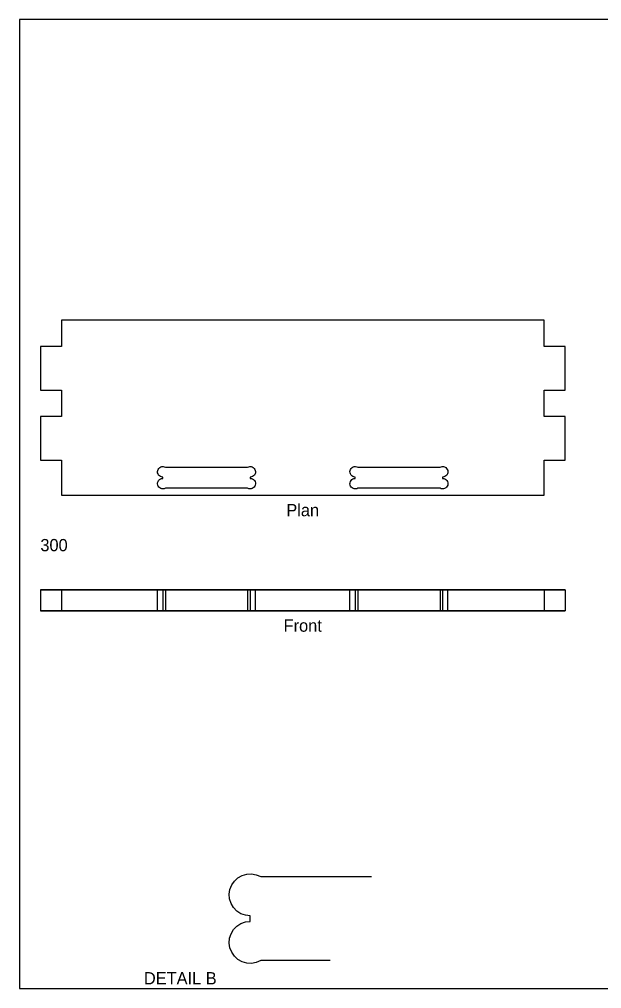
# Model space of a CAD drawing. Header units: millimetres. Extents: x 20 to 410, y 10 to 287.
# Drawn here: x 20 to 186.5, y 10 to 287 of the extents above; entities that cross this region are included whole.
import ezdxf
from ezdxf.enums import TextEntityAlignment as Align

# ---------------------------------------------------------------- set-up
doc = ezdxf.new("R2010")
doc.units = ezdxf.units.MM
for name, color, linetype in [('ANNOTATION', 2, 'CONTINUOUS'), ('BORDER', 1, 'CONTINUOUS'), ('VIEW_HIDDEN', 5, 'CONTINUOUS'), ('VIEW_VISIBLE', 3, 'CONTINUOUS')]:
    doc.layers.add(name, color=color, linetype=linetype)

msp = doc.modelspace()

# ---------------------------------------------------------------- linework, layer by layer
at = {"layer": 'BORDER'}
for p, q in [((410, 287), (20, 287)), ((20, 287), (20, 10)), ((20, 10), (410, 10))]:
    msp.add_line(p, q, dxfattribs=at)
at = {"layer": 'VIEW_HIDDEN'}
for p, q in [((32, 201), (32, 193.5)), ((170, 201), (32, 201)), ((170, 193.5), (170, 201)), ((26, 193.5), (26, 181)), ((32, 193.5), (26, 193.5)), ((176, 193.5), (170, 193.5)), ((176, 181), (176, 193.5)), ((26, 181), (32, 181)), ((32, 181), (32, 173.5)), ((170, 173.5), (170, 181)), ((170, 181), (176, 181)), ((26, 173.5), (26, 161)), ((32, 173.5), (26, 173.5)), ((176, 173.5), (170, 173.5)), ((176, 161), (176, 173.5)), ((26, 161), (32, 161)), ((32, 161), (32, 151)), ((170, 151), (170, 161)), ((170, 161), (176, 161)), ((59.500776, 157.748237), (59.550863, 158.087299)), ((59.550863, 158.087299), (59.676608, 158.40614)), ((59.676608, 158.40614), (59.871447, 158.688114)), ((59.871447, 158.688114), (60.125208, 158.918499)), ((60.125208, 158.918499), (60.424641, 159.085266)), ((60.424641, 159.085266), (60.754113, 159.17971)), ((60.754113, 159.17971), (61.096423, 159.196898)), ((61.096423, 159.196898), (61.433699, 159.135934)), ((61.433699, 159.135934), (61.748332, 159)), ((61.748332, 159), (85.251669, 159)), ((85.251669, 159), (85.566301, 159.135934)), ((85.566301, 159.135934), (85.903577, 159.196898)), ((85.903577, 159.196898), (86.245887, 159.17971)), ((86.245887, 159.17971), (86.57536, 159.085266)), ((86.57536, 159.085266), (86.874793, 158.918499)), ((86.874793, 158.918499), (87.128553, 158.688114)), ((87.128553, 158.688114), (87.323393, 158.40614)), ((87.323393, 158.40614), (87.449138, 158.087299)), ((87.449138, 158.087299), (87.499225, 157.748237)), ((114.500776, 157.748237), (114.550863, 158.087299)), ((114.550863, 158.087299), (114.676608, 158.40614)), ((114.676608, 158.40614), (114.871447, 158.688114)), ((114.871447, 158.688114), (115.125208, 158.918499)), ((115.125208, 158.918499), (115.424641, 159.085266)), ((115.424641, 159.085266), (115.754113, 159.17971)), ((115.754113, 159.17971), (116.096423, 159.196898)), ((116.096423, 159.196898), (116.433699, 159.135934)), ((116.433699, 159.135934), (116.748332, 159)), ((116.748332, 159), (140.251669, 159)), ((140.251669, 159), (140.566301, 159.135934)), ((140.566301, 159.135934), (140.903577, 159.196898)), ((140.903577, 159.196898), (141.245887, 159.17971)), ((141.245887, 159.17971), (141.57536, 159.085266)), ((141.57536, 159.085266), (141.874793, 158.918499)), ((141.874793, 158.918499), (142.128553, 158.688114)), ((142.128553, 158.688114), (142.323393, 158.40614)), ((142.323393, 158.40614), (142.449138, 158.087299)), ((142.449138, 158.087299), (142.499225, 157.748237)), ((59.528963, 157.406657), (59.500776, 157.748237)), ((59.633953, 157.080392), (59.528963, 157.406657)), ((59.810263, 156.786476), (59.633953, 157.080392)), ((59.633953, 154.919609), (59.810263, 155.213524)), ((60.04869, 156.540256), (59.810263, 156.786476)), ((59.810263, 155.213524), (60.04869, 155.459745)), ((60.336783, 156.354585), (60.04869, 156.540256)), ((60.04869, 155.459745), (60.336783, 155.645416)), ((60.659503, 156.239158), (60.336783, 156.354585)), ((60.336783, 155.645416), (60.659503, 155.760843)), ((61, 156.2), (60.659503, 156.239158)), ((60.659503, 155.760843), (61, 155.8)), ((61, 155.8), (61, 156.2)), ((86.340497, 156.239158), (86, 156.2)), ((86, 156.2), (86, 155.8)), ((86, 155.8), (86.340497, 155.760843)), ((86.663217, 156.354585), (86.340497, 156.239158)), ((86.340497, 155.760843), (86.663217, 155.645416)), ((86.951311, 156.540256), (86.663217, 156.354585)), ((86.663217, 155.645416), (86.951311, 155.459745)), ((87.189737, 156.786476), (86.951311, 156.540256)), ((86.951311, 155.459745), (87.189737, 155.213524)), ((87.366048, 157.080392), (87.189737, 156.786476)), ((87.189737, 155.213524), (87.366048, 154.919609)), ((87.471037, 157.406657), (87.366048, 157.080392)), ((87.499225, 157.748237), (87.471037, 157.406657)), ((114.528963, 157.406657), (114.500776, 157.748237)), ((114.633953, 157.080392), (114.528963, 157.406657)), ((114.810263, 156.786476), (114.633953, 157.080392)), ((114.633953, 154.919609), (114.810263, 155.213524)), ((115.04869, 156.540256), (114.810263, 156.786476)), ((114.810263, 155.213524), (115.04869, 155.459745)), ((115.336783, 156.354585), (115.04869, 156.540256)), ((115.04869, 155.459745), (115.336783, 155.645416)), ((115.659503, 156.239158), (115.336783, 156.354585)), ((115.336783, 155.645416), (115.659503, 155.760843)), ((116, 156.2), (115.659503, 156.239158)), ((115.659503, 155.760843), (116, 155.8)), ((116, 155.8), (116, 156.2)), ((141.340497, 156.239158), (141, 156.2)), ((141, 156.2), (141, 155.8)), ((141, 155.8), (141.340497, 155.760843)), ((141.663217, 156.354585), (141.340497, 156.239158)), ((141.340497, 155.760843), (141.663217, 155.645416)), ((141.951311, 156.540256), (141.663217, 156.354585)), ((141.663217, 155.645416), (141.951311, 155.459745)), ((142.189737, 156.786476), (141.951311, 156.540256)), ((141.951311, 155.459745), (142.189737, 155.213524)), ((142.366048, 157.080392), (142.189737, 156.786476)), ((142.189737, 155.213524), (142.366048, 154.919609)), ((142.471037, 157.406657), (142.366048, 157.080392)), ((142.499225, 157.748237), (142.471037, 157.406657)), ((59.500776, 154.251764), (59.528963, 154.593344)), ((59.550863, 153.912702), (59.500776, 154.251764)), ((59.528963, 154.593344), (59.633953, 154.919609)), ((59.676608, 153.593861), (59.550863, 153.912702)), ((59.871447, 153.311887), (59.676608, 153.593861)), ((60.125208, 153.081502), (59.871447, 153.311887)), ((60.424641, 152.914734), (60.125208, 153.081502)), ((60.754113, 152.820291), (60.424641, 152.914734)), ((61.096423, 152.803103), (60.754113, 152.820291)), ((61.433699, 152.864067), (61.096423, 152.803103)), ((61.748332, 153), (61.433699, 152.864067)), ((85.251669, 153), (61.748332, 153)), ((85.566301, 152.864067), (85.251669, 153)), ((85.903577, 152.803103), (85.566301, 152.864067)), ((86.245887, 152.820291), (85.903577, 152.803103)), ((86.57536, 152.914734), (86.245887, 152.820291)), ((86.874793, 153.081502), (86.57536, 152.914734)), ((87.128553, 153.311887), (86.874793, 153.081502)), ((87.323393, 153.593861), (87.128553, 153.311887)), ((87.449138, 153.912702), (87.323393, 153.593861)), ((87.366048, 154.919609), (87.471037, 154.593344)), ((87.499225, 154.251764), (87.449138, 153.912702)), ((87.471037, 154.593344), (87.499225, 154.251764)), ((114.500776, 154.251764), (114.528963, 154.593344)), ((114.550863, 153.912702), (114.500776, 154.251764)), ((114.528963, 154.593344), (114.633953, 154.919609)), ((114.676608, 153.593861), (114.550863, 153.912702)), ((114.871447, 153.311887), (114.676608, 153.593861)), ((115.125208, 153.081502), (114.871447, 153.311887)), ((115.424641, 152.914734), (115.125208, 153.081502)), ((115.754113, 152.820291), (115.424641, 152.914734)), ((116.096423, 152.803103), (115.754113, 152.820291)), ((116.433699, 152.864067), (116.096423, 152.803103)), ((116.748332, 153), (116.433699, 152.864067)), ((140.251669, 153), (116.748332, 153)), ((140.566301, 152.864067), (140.251669, 153)), ((140.903577, 152.803103), (140.566301, 152.864067)), ((141.245887, 152.820291), (140.903577, 152.803103)), ((141.57536, 152.914734), (141.245887, 152.820291)), ((141.874793, 153.081502), (141.57536, 152.914734)), ((142.128553, 153.311887), (141.874793, 153.081502)), ((142.323393, 153.593861), (142.128553, 153.311887)), ((142.449138, 153.912702), (142.323393, 153.593861)), ((142.366048, 154.919609), (142.471037, 154.593344)), ((142.499225, 154.251764), (142.449138, 153.912702)), ((142.471037, 154.593344), (142.499225, 154.251764)), ((32, 151), (170, 151)), ((26, 124), (26, 118)), ((26, 124), (32, 124)), ((32, 124), (26, 124)), ((26, 124), (32, 124)), ((26, 124), (26, 118)), ((26, 124), (26, 118)), ((32, 124), (32, 118)), ((32, 124), (32, 118)), ((32, 124), (170, 124)), ((32, 124), (32, 118)), ((32, 124), (32, 118)), ((32, 124), (32, 118)), ((59.516734, 124), (59.5, 124)), ((59.5, 124), (59.509432, 124)), ((59.509432, 124), (59.5, 124)), ((59.5, 124), (59.516734, 124)), ((59.5, 118), (59.5, 124)), ((59.5, 118), (59.5, 124)), ((59.509432, 124), (59.537608, 124)), ((59.537608, 124), (59.509432, 124)), ((59.56656, 124), (59.516734, 124)), ((59.516734, 124), (59.56656, 124)), ((59.537608, 124), (59.584175, 124)), ((59.584175, 124), (59.537608, 124)), ((59.648368, 124), (59.56656, 124)), ((59.56656, 124), (59.648368, 124)), ((59.584175, 124), (59.648547, 124)), ((59.648547, 124), (59.584175, 124)), ((59.760332, 124), (59.648368, 124)), ((59.648368, 124), (59.760332, 124)), ((59.648547, 124), (59.729914, 124)), ((59.729914, 124), (59.648547, 124)), ((59.729914, 124), (59.827253, 124)), ((59.827253, 124), (59.729914, 124)), ((59.899955, 124), (59.760332, 124)), ((59.760332, 124), (59.899955, 124)), ((59.827253, 124), (59.93934, 124)), ((59.93934, 124), (59.827253, 124)), ((60.06412, 124), (59.899955, 124)), ((59.899955, 124), (60.06412, 124)), ((59.93934, 124), (60.064766, 124)), ((60.064766, 124), (59.93934, 124)), ((60.249167, 124), (60.06412, 124)), ((60.06412, 124), (60.249167, 124)), ((60.064766, 124), (60.201952, 124)), ((60.201952, 124), (60.064766, 124)), ((60.201952, 124), (60.349175, 124)), ((60.349175, 124), (60.201952, 124)), ((60.450964, 124), (60.249167, 124)), ((60.249167, 124), (60.450964, 124)), ((60.349175, 124), (60.504582, 124)), ((60.504582, 124), (60.349175, 124)), ((60.665012, 124), (60.450964, 124)), ((60.450964, 124), (60.665012, 124)), ((60.504582, 124), (60.666219, 124)), ((60.666219, 124), (60.504582, 124)), ((60.886533, 124), (60.665012, 124)), ((60.665012, 124), (60.886533, 124)), ((60.666219, 124), (60.832054, 124)), ((60.832054, 124), (60.666219, 124)), ((60.832054, 124), (61, 124)), ((61, 124), (60.832054, 124)), ((61.110586, 124), (60.886533, 124)), ((60.886533, 124), (61.110586, 124)), ((61, 124), (61, 118)), ((61, 124), (61, 118)), ((61.332172, 124), (61.110586, 124)), ((61.110586, 124), (61.332172, 124)), ((61.546347, 124), (61.332172, 124)), ((61.332172, 124), (61.546347, 124)), ((61.748332, 124), (61.546347, 124)), ((61.546347, 124), (61.748332, 124)), ((85.251669, 124), (61.748332, 124)), ((61.748332, 124), (85.251669, 124)), ((61.748332, 124), (61.748332, 118)), ((61.748332, 124), (61.748332, 118)), ((85.453654, 124), (85.251669, 124)), ((85.251669, 124), (85.453654, 124)), ((85.251669, 124), (85.251669, 118)), ((85.251669, 124), (85.251669, 118)), ((85.667829, 124), (85.453654, 124)), ((85.453654, 124), (85.667829, 124)), ((85.889414, 124), (85.667829, 124)), ((85.667829, 124), (85.889414, 124)), ((86.113467, 124), (85.889414, 124)), ((85.889414, 124), (86.113467, 124)), ((86, 124), (86.167947, 124)), ((86.167947, 124), (86, 124)), ((86, 124), (86, 118)), ((86, 124), (86, 118)), ((86.334989, 124), (86.113467, 124)), ((86.113467, 124), (86.334989, 124)), ((86.167947, 124), (86.333782, 124)), ((86.333782, 124), (86.167947, 124)), ((86.333782, 124), (86.495419, 124)), ((86.495419, 124), (86.333782, 124)), ((86.549036, 124), (86.334989, 124)), ((86.334989, 124), (86.549036, 124)), ((86.495419, 124), (86.650826, 124)), ((86.650826, 124), (86.495419, 124)), ((86.750834, 124), (86.549036, 124)), ((86.549036, 124), (86.750834, 124)), ((86.650826, 124), (86.798048, 124)), ((86.798048, 124), (86.650826, 124)), ((86.93588, 124), (86.750834, 124)), ((86.750834, 124), (86.93588, 124)), ((86.798048, 124), (86.935235, 124)), ((86.935235, 124), (86.798048, 124)), ((86.935235, 124), (87.06066, 124)), ((87.06066, 124), (86.935235, 124)), ((87.100046, 124), (86.93588, 124)), ((86.93588, 124), (87.100046, 124)), ((87.06066, 124), (87.172748, 124)), ((87.172748, 124), (87.06066, 124)), ((87.239668, 124), (87.100046, 124)), ((87.100046, 124), (87.239668, 124)), ((87.172748, 124), (87.270087, 124)), ((87.270087, 124), (87.172748, 124)), ((87.351633, 124), (87.239668, 124)), ((87.239668, 124), (87.351633, 124)), ((87.270087, 124), (87.351454, 124)), ((87.351454, 124), (87.270087, 124)), ((87.351454, 124), (87.415825, 124)), ((87.415825, 124), (87.351454, 124)), ((87.433441, 124), (87.351633, 124)), ((87.351633, 124), (87.433441, 124)), ((87.415825, 124), (87.462392, 124)), ((87.462392, 124), (87.415825, 124)), ((87.483267, 124), (87.433441, 124)), ((87.433441, 124), (87.483267, 124)), ((87.462392, 124), (87.490569, 124)), ((87.490569, 124), (87.462392, 124)), ((87.5, 124), (87.483267, 124)), ((87.483267, 124), (87.5, 124)), ((87.490569, 124), (87.5, 124)), ((87.5, 124), (87.490569, 124)), ((87.5, 118), (87.5, 124)), ((87.5, 118), (87.5, 124)), ((114.516734, 124), (114.5, 124)), ((114.5, 124), (114.509432, 124)), ((114.509432, 124), (114.5, 124)), ((114.5, 124), (114.516734, 124)), ((114.5, 118), (114.5, 124)), ((114.5, 118), (114.5, 124)), ((114.509432, 124), (114.537608, 124)), ((114.537608, 124), (114.509432, 124)), ((114.56656, 124), (114.516734, 124)), ((114.516734, 124), (114.56656, 124)), ((114.537608, 124), (114.584175, 124)), ((114.584175, 124), (114.537608, 124)), ((114.648368, 124), (114.56656, 124)), ((114.56656, 124), (114.648368, 124)), ((114.584175, 124), (114.648547, 124)), ((114.648547, 124), (114.584175, 124)), ((114.760332, 124), (114.648368, 124)), ((114.648368, 124), (114.760332, 124)), ((114.648547, 124), (114.729914, 124)), ((114.729914, 124), (114.648547, 124)), ((114.729914, 124), (114.827253, 124)), ((114.827253, 124), (114.729914, 124)), ((114.899955, 124), (114.760332, 124)), ((114.760332, 124), (114.899955, 124)), ((114.827253, 124), (114.93934, 124)), ((114.93934, 124), (114.827253, 124)), ((115.06412, 124), (114.899955, 124)), ((114.899955, 124), (115.06412, 124)), ((114.93934, 124), (115.064766, 124)), ((115.064766, 124), (114.93934, 124)), ((115.249167, 124), (115.06412, 124)), ((115.06412, 124), (115.249167, 124)), ((115.064766, 124), (115.201952, 124)), ((115.201952, 124), (115.064766, 124)), ((115.201952, 124), (115.349175, 124)), ((115.349175, 124), (115.201952, 124)), ((115.450964, 124), (115.249167, 124)), ((115.249167, 124), (115.450964, 124)), ((115.349175, 124), (115.504582, 124)), ((115.504582, 124), (115.349175, 124)), ((115.665012, 124), (115.450964, 124)), ((115.450964, 124), (115.665012, 124)), ((115.504582, 124), (115.666219, 124)), ((115.666219, 124), (115.504582, 124)), ((115.886533, 124), (115.665012, 124)), ((115.665012, 124), (115.886533, 124)), ((115.666219, 124), (115.832054, 124)), ((115.832054, 124), (115.666219, 124)), ((115.832054, 124), (116, 124)), ((116, 124), (115.832054, 124)), ((116.110586, 124), (115.886533, 124)), ((115.886533, 124), (116.110586, 124)), ((116, 124), (116, 118)), ((116, 124), (116, 118)), ((116.332172, 124), (116.110586, 124)), ((116.110586, 124), (116.332172, 124)), ((116.546347, 124), (116.332172, 124)), ((116.332172, 124), (116.546347, 124)), ((116.748332, 124), (116.546347, 124)), ((116.546347, 124), (116.748332, 124)), ((140.251669, 124), (116.748332, 124)), ((116.748332, 124), (140.251669, 124)), ((116.748332, 124), (116.748332, 118)), ((116.748332, 124), (116.748332, 118)), ((140.453654, 124), (140.251669, 124)), ((140.251669, 124), (140.453654, 124)), ((140.251669, 124), (140.251669, 118)), ((140.251669, 124), (140.251669, 118)), ((140.667829, 124), (140.453654, 124)), ((140.453654, 124), (140.667829, 124)), ((140.889414, 124), (140.667829, 124)), ((140.667829, 124), (140.889414, 124)), ((141.113467, 124), (140.889414, 124)), ((140.889414, 124), (141.113467, 124)), ((141, 124), (141.167947, 124)), ((141.167947, 124), (141, 124)), ((141, 124), (141, 118)), ((141, 124), (141, 118)), ((141.334989, 124), (141.113467, 124)), ((141.113467, 124), (141.334989, 124)), ((141.167947, 124), (141.333782, 124)), ((141.333782, 124), (141.167947, 124)), ((141.333782, 124), (141.495419, 124)), ((141.495419, 124), (141.333782, 124)), ((141.549036, 124), (141.334989, 124)), ((141.334989, 124), (141.549036, 124)), ((141.495419, 124), (141.650826, 124)), ((141.650826, 124), (141.495419, 124)), ((141.750834, 124), (141.549036, 124)), ((141.549036, 124), (141.750834, 124)), ((141.650826, 124), (141.798048, 124)), ((141.798048, 124), (141.650826, 124)), ((141.93588, 124), (141.750834, 124)), ((141.750834, 124), (141.93588, 124)), ((141.798048, 124), (141.935235, 124)), ((141.935235, 124), (141.798048, 124)), ((141.935235, 124), (142.06066, 124)), ((142.06066, 124), (141.935235, 124)), ((142.100046, 124), (141.93588, 124)), ((141.93588, 124), (142.100046, 124)), ((142.06066, 124), (142.172748, 124)), ((142.172748, 124), (142.06066, 124)), ((142.239668, 124), (142.100046, 124)), ((142.100046, 124), (142.239668, 124)), ((142.172748, 124), (142.270087, 124)), ((142.270087, 124), (142.172748, 124)), ((142.351633, 124), (142.239668, 124)), ((142.239668, 124), (142.351633, 124)), ((142.270087, 124), (142.351454, 124)), ((142.351454, 124), (142.270087, 124)), ((142.351454, 124), (142.415825, 124)), ((142.415825, 124), (142.351454, 124)), ((142.433441, 124), (142.351633, 124)), ((142.351633, 124), (142.433441, 124)), ((142.415825, 124), (142.462392, 124)), ((142.462392, 124), (142.415825, 124)), ((142.483267, 124), (142.433441, 124)), ((142.433441, 124), (142.483267, 124)), ((142.462392, 124), (142.490569, 124)), ((142.490569, 124), (142.462392, 124)), ((142.5, 124), (142.483267, 124)), ((142.483267, 124), (142.5, 124)), ((142.490569, 124), (142.5, 124)), ((142.5, 124), (142.490569, 124)), ((142.5, 118), (142.5, 124)), ((142.5, 118), (142.5, 124)), ((170, 124), (170, 118)), ((170, 124), (176, 124)), ((176, 124), (170, 124)), ((170, 124), (176, 124)), ((170, 124), (170, 118)), ((170, 124), (170, 118)), ((170, 124), (170, 118)), ((170, 124), (170, 118)), ((176, 124), (176, 118)), ((176, 124), (176, 118)), ((176, 124), (176, 118)), ((26, 118), (32, 118)), ((32, 118), (26, 118)), ((26, 118), (32, 118)), ((32, 118), (170, 118)), ((59.516734, 118), (59.5, 118)), ((59.5, 118), (59.509432, 118)), ((59.509432, 118), (59.5, 118)), ((59.5, 118), (59.516734, 118)), ((59.509432, 118), (59.537608, 118)), ((59.537608, 118), (59.509432, 118)), ((59.56656, 118), (59.516734, 118)), ((59.516734, 118), (59.56656, 118)), ((59.537608, 118), (59.584175, 118)), ((59.584175, 118), (59.537608, 118)), ((59.648368, 118), (59.56656, 118)), ((59.56656, 118), (59.648368, 118)), ((59.584175, 118), (59.648547, 118)), ((59.648547, 118), (59.584175, 118)), ((59.760332, 118), (59.648368, 118)), ((59.648368, 118), (59.760332, 118)), ((59.648547, 118), (59.729914, 118)), ((59.729914, 118), (59.648547, 118)), ((59.729914, 118), (59.827253, 118)), ((59.827253, 118), (59.729914, 118)), ((59.899955, 118), (59.760332, 118)), ((59.760332, 118), (59.899955, 118)), ((59.827253, 118), (59.93934, 118)), ((59.93934, 118), (59.827253, 118)), ((60.06412, 118), (59.899955, 118)), ((59.899955, 118), (60.06412, 118)), ((59.93934, 118), (60.064766, 118)), ((60.064766, 118), (59.93934, 118)), ((60.249167, 118), (60.06412, 118)), ((60.06412, 118), (60.249167, 118)), ((60.064766, 118), (60.201952, 118)), ((60.201952, 118), (60.064766, 118)), ((60.201952, 118), (60.349175, 118)), ((60.349175, 118), (60.201952, 118)), ((60.450964, 118), (60.249167, 118)), ((60.249167, 118), (60.450964, 118)), ((60.349175, 118), (60.504582, 118)), ((60.504582, 118), (60.349175, 118)), ((60.665012, 118), (60.450964, 118)), ((60.450964, 118), (60.665012, 118)), ((60.504582, 118), (60.666219, 118)), ((60.666219, 118), (60.504582, 118)), ((60.886533, 118), (60.665012, 118)), ((60.665012, 118), (60.886533, 118)), ((60.666219, 118), (60.832054, 118)), ((60.832054, 118), (60.666219, 118)), ((60.832054, 118), (61, 118)), ((61, 118), (60.832054, 118)), ((61.110586, 118), (60.886533, 118)), ((60.886533, 118), (61.110586, 118)), ((61.332172, 118), (61.110586, 118)), ((61.110586, 118), (61.332172, 118)), ((61.546347, 118), (61.332172, 118)), ((61.332172, 118), (61.546347, 118)), ((61.748332, 118), (61.546347, 118)), ((61.546347, 118), (61.748332, 118)), ((85.251669, 118), (61.748332, 118)), ((61.748332, 118), (85.251669, 118)), ((85.453654, 118), (85.251669, 118)), ((85.251669, 118), (85.453654, 118)), ((85.667829, 118), (85.453654, 118)), ((85.453654, 118), (85.667829, 118)), ((85.889414, 118), (85.667829, 118)), ((85.667829, 118), (85.889414, 118)), ((86.113467, 118), (85.889414, 118)), ((85.889414, 118), (86.113467, 118)), ((86, 118), (86.167947, 118)), ((86.167947, 118), (86, 118)), ((86.334989, 118), (86.113467, 118)), ((86.113467, 118), (86.334989, 118)), ((86.167947, 118), (86.333782, 118)), ((86.333782, 118), (86.167947, 118)), ((86.333782, 118), (86.495419, 118)), ((86.495419, 118), (86.333782, 118)), ((86.549036, 118), (86.334989, 118)), ((86.334989, 118), (86.549036, 118)), ((86.495419, 118), (86.650826, 118)), ((86.650826, 118), (86.495419, 118)), ((86.750834, 118), (86.549036, 118)), ((86.549036, 118), (86.750834, 118)), ((86.650826, 118), (86.798048, 118)), ((86.798048, 118), (86.650826, 118)), ((86.93588, 118), (86.750834, 118)), ((86.750834, 118), (86.93588, 118)), ((86.798048, 118), (86.935235, 118)), ((86.935235, 118), (86.798048, 118)), ((86.935235, 118), (87.06066, 118)), ((87.06066, 118), (86.935235, 118)), ((87.100046, 118), (86.93588, 118)), ((86.93588, 118), (87.100046, 118)), ((87.06066, 118), (87.172748, 118)), ((87.172748, 118), (87.06066, 118)), ((87.239668, 118), (87.100046, 118)), ((87.100046, 118), (87.239668, 118)), ((87.172748, 118), (87.270087, 118)), ((87.270087, 118), (87.172748, 118)), ((87.351633, 118), (87.239668, 118)), ((87.239668, 118), (87.351633, 118)), ((87.270087, 118), (87.351454, 118)), ((87.351454, 118), (87.270087, 118)), ((87.351454, 118), (87.415825, 118)), ((87.415825, 118), (87.351454, 118)), ((87.433441, 118), (87.351633, 118)), ((87.351633, 118), (87.433441, 118)), ((87.415825, 118), (87.462392, 118)), ((87.462392, 118), (87.415825, 118)), ((87.483267, 118), (87.433441, 118)), ((87.433441, 118), (87.483267, 118)), ((87.462392, 118), (87.490569, 118)), ((87.490569, 118), (87.462392, 118)), ((87.5, 118), (87.483267, 118)), ((87.483267, 118), (87.5, 118)), ((87.490569, 118), (87.5, 118)), ((87.5, 118), (87.490569, 118)), ((114.516734, 118), (114.5, 118)), ((114.5, 118), (114.509432, 118)), ((114.509432, 118), (114.5, 118)), ((114.5, 118), (114.516734, 118)), ((114.509432, 118), (114.537608, 118)), ((114.537608, 118), (114.509432, 118)), ((114.56656, 118), (114.516734, 118)), ((114.516734, 118), (114.56656, 118)), ((114.537608, 118), (114.584175, 118)), ((114.584175, 118), (114.537608, 118)), ((114.648368, 118), (114.56656, 118)), ((114.56656, 118), (114.648368, 118)), ((114.584175, 118), (114.648547, 118)), ((114.648547, 118), (114.584175, 118)), ((114.760332, 118), (114.648368, 118)), ((114.648368, 118), (114.760332, 118)), ((114.648547, 118), (114.729914, 118)), ((114.729914, 118), (114.648547, 118)), ((114.729914, 118), (114.827253, 118)), ((114.827253, 118), (114.729914, 118)), ((114.899955, 118), (114.760332, 118)), ((114.760332, 118), (114.899955, 118)), ((114.827253, 118), (114.93934, 118)), ((114.93934, 118), (114.827253, 118)), ((115.06412, 118), (114.899955, 118)), ((114.899955, 118), (115.06412, 118)), ((114.93934, 118), (115.064766, 118)), ((115.064766, 118), (114.93934, 118)), ((115.249167, 118), (115.06412, 118)), ((115.06412, 118), (115.249167, 118)), ((115.064766, 118), (115.201952, 118)), ((115.201952, 118), (115.064766, 118)), ((115.201952, 118), (115.349175, 118)), ((115.349175, 118), (115.201952, 118)), ((115.450964, 118), (115.249167, 118)), ((115.249167, 118), (115.450964, 118)), ((115.349175, 118), (115.504582, 118)), ((115.504582, 118), (115.349175, 118)), ((115.665012, 118), (115.450964, 118)), ((115.450964, 118), (115.665012, 118)), ((115.504582, 118), (115.666219, 118)), ((115.666219, 118), (115.504582, 118)), ((115.886533, 118), (115.665012, 118)), ((115.665012, 118), (115.886533, 118)), ((115.666219, 118), (115.832054, 118)), ((115.832054, 118), (115.666219, 118)), ((115.832054, 118), (116, 118)), ((116, 118), (115.832054, 118)), ((116.110586, 118), (115.886533, 118)), ((115.886533, 118), (116.110586, 118)), ((116.332172, 118), (116.110586, 118)), ((116.110586, 118), (116.332172, 118)), ((116.546347, 118), (116.332172, 118)), ((116.332172, 118), (116.546347, 118)), ((116.748332, 118), (116.546347, 118)), ((116.546347, 118), (116.748332, 118)), ((140.251669, 118), (116.748332, 118)), ((116.748332, 118), (140.251669, 118)), ((140.453654, 118), (140.251669, 118)), ((140.251669, 118), (140.453654, 118)), ((140.667829, 118), (140.453654, 118)), ((140.453654, 118), (140.667829, 118)), ((140.889414, 118), (140.667829, 118)), ((140.667829, 118), (140.889414, 118)), ((141.113467, 118), (140.889414, 118)), ((140.889414, 118), (141.113467, 118)), ((141, 118), (141.167947, 118)), ((141.167947, 118), (141, 118)), ((141.334989, 118), (141.113467, 118)), ((141.113467, 118), (141.334989, 118)), ((141.167947, 118), (141.333782, 118)), ((141.333782, 118), (141.167947, 118)), ((141.333782, 118), (141.495419, 118)), ((141.495419, 118), (141.333782, 118)), ((141.549036, 118), (141.334989, 118)), ((141.334989, 118), (141.549036, 118)), ((141.495419, 118), (141.650826, 118)), ((141.650826, 118), (141.495419, 118)), ((141.750834, 118), (141.549036, 118)), ((141.549036, 118), (141.750834, 118)), ((141.650826, 118), (141.798048, 118)), ((141.798048, 118), (141.650826, 118)), ((141.93588, 118), (141.750834, 118)), ((141.750834, 118), (141.93588, 118)), ((141.798048, 118), (141.935235, 118)), ((141.935235, 118), (141.798048, 118)), ((141.935235, 118), (142.06066, 118)), ((142.06066, 118), (141.935235, 118)), ((142.100046, 118), (141.93588, 118)), ((141.93588, 118), (142.100046, 118)), ((142.06066, 118), (142.172748, 118)), ((142.172748, 118), (142.06066, 118)), ((142.239668, 118), (142.100046, 118)), ((142.100046, 118), (142.239668, 118)), ((142.172748, 118), (142.270087, 118)), ((142.270087, 118), (142.172748, 118)), ((142.351633, 118), (142.239668, 118)), ((142.239668, 118), (142.351633, 118)), ((142.270087, 118), (142.351454, 118)), ((142.351454, 118), (142.270087, 118)), ((142.351454, 118), (142.415825, 118)), ((142.415825, 118), (142.351454, 118)), ((142.433441, 118), (142.351633, 118)), ((142.351633, 118), (142.433441, 118)), ((142.415825, 118), (142.462392, 118)), ((142.462392, 118), (142.415825, 118)), ((142.483267, 118), (142.433441, 118)), ((142.433441, 118), (142.483267, 118)), ((142.462392, 118), (142.490569, 118)), ((142.490569, 118), (142.462392, 118)), ((142.5, 118), (142.483267, 118)), ((142.483267, 118), (142.5, 118)), ((142.490569, 118), (142.5, 118)), ((142.5, 118), (142.490569, 118)), ((170, 118), (176, 118)), ((176, 118), (170, 118)), ((170, 118), (176, 118)), ((81.485789, 40.752454), (82.500831, 41.673994)), ((82.500831, 41.673994), (83.698563, 42.341064)), ((83.698563, 42.341064), (85.016453, 42.718838)), ((85.016453, 42.718838), (86.385693, 42.787591)), ((86.385693, 42.787591), (87.734796, 42.543735)), ((87.734796, 42.543735), (88.993327, 42.000001)), ((88.993327, 42.000001), (120.699177, 42.000001)), ((80.20345, 38.349194), (80.706432, 39.624559)), ((80.706432, 39.624559), (81.485789, 40.752454)), ((80.003104, 36.992947), (80.20345, 38.349194)), ((80.115853, 35.626625), (80.003104, 36.992947)), ((80.535812, 34.321566), (80.115853, 35.626625)), ((81.241053, 33.145904), (80.535812, 34.321566)), ((82.194758, 32.161022), (81.241053, 33.145904)), ((83.347132, 31.418338), (82.194758, 32.161022)), ((84.638012, 30.956629), (83.347132, 31.418338)), ((86.000001, 30.800001), (84.638012, 30.956629)), ((86.000001, 29.200001), (86.000001, 30.800001)), ((81.241053, 26.854097), (82.194758, 27.83898)), ((82.194758, 27.83898), (83.347132, 28.581663)), ((83.347132, 28.581663), (84.638012, 29.043372)), ((84.638012, 29.043372), (86.000001, 29.200001)), ((80.115853, 24.373376), (80.535812, 25.678435)), ((80.535812, 25.678435), (81.241053, 26.854097)), ((80.003104, 23.007055), (80.115853, 24.373376)), ((80.20345, 21.650807), (80.003104, 23.007055)), ((80.706432, 20.375443), (80.20345, 21.650807)), ((81.485789, 19.247547), (80.706432, 20.375443)), ((82.500831, 18.326007), (81.485789, 19.247547)), ((83.698563, 17.658937), (82.500831, 18.326007)), ((85.016453, 17.281164), (83.698563, 17.658937)), ((86.385693, 17.21241), (85.016453, 17.281164)), ((87.734796, 17.456266), (86.385693, 17.21241)), ((88.993327, 18.000001), (87.734796, 17.456266)), ((108.895222, 18.000001), (88.993327, 18.000001))]:
    msp.add_line(p, q, dxfattribs=at)
at = {"layer": 'VIEW_VISIBLE'}
for p, q in [((32, 201), (32, 193.5)), ((170, 201), (32, 201)), ((170, 193.5), (170, 201)), ((26, 193.5), (26, 181)), ((32, 193.5), (26, 193.5)), ((176, 193.5), (170, 193.5)), ((176, 181), (176, 193.5)), ((26, 181), (32, 181)), ((32, 181), (32, 173.5)), ((170, 173.5), (170, 181)), ((170, 181), (176, 181)), ((26, 173.5), (26, 161)), ((32, 173.5), (26, 173.5)), ((176, 173.5), (170, 173.5)), ((176, 161), (176, 173.5)), ((26, 161), (32, 161)), ((32, 161), (32, 151)), ((170, 151), (170, 161)), ((170, 161), (176, 161)), ((59.500776, 157.748237), (59.550863, 158.087299)), ((59.550863, 158.087299), (59.676608, 158.40614)), ((59.676608, 158.40614), (59.871447, 158.688114)), ((59.871447, 158.688114), (60.125208, 158.918499)), ((60.125208, 158.918499), (60.424641, 159.085266)), ((60.424641, 159.085266), (60.754113, 159.17971)), ((60.754113, 159.17971), (61.096423, 159.196898)), ((61.096423, 159.196898), (61.433699, 159.135934)), ((61.433699, 159.135934), (61.748332, 159)), ((61.748332, 159), (85.251669, 159)), ((85.251669, 159), (85.566301, 159.135934)), ((85.566301, 159.135934), (85.903577, 159.196898)), ((85.903577, 159.196898), (86.245887, 159.17971)), ((86.245887, 159.17971), (86.57536, 159.085266)), ((86.57536, 159.085266), (86.874793, 158.918499)), ((86.874793, 158.918499), (87.128553, 158.688114)), ((87.128553, 158.688114), (87.323393, 158.40614)), ((87.323393, 158.40614), (87.449138, 158.087299)), ((87.449138, 158.087299), (87.499225, 157.748237)), ((114.500776, 157.748237), (114.550863, 158.087299)), ((114.550863, 158.087299), (114.676608, 158.40614)), ((114.676608, 158.40614), (114.871447, 158.688114)), ((114.871447, 158.688114), (115.125208, 158.918499)), ((115.125208, 158.918499), (115.424641, 159.085266)), ((115.424641, 159.085266), (115.754113, 159.17971)), ((115.754113, 159.17971), (116.096423, 159.196898)), ((116.096423, 159.196898), (116.433699, 159.135934)), ((116.433699, 159.135934), (116.748332, 159)), ((116.748332, 159), (140.251669, 159)), ((140.251669, 159), (140.566301, 159.135934)), ((140.566301, 159.135934), (140.903577, 159.196898)), ((140.903577, 159.196898), (141.245887, 159.17971)), ((141.245887, 159.17971), (141.57536, 159.085266)), ((141.57536, 159.085266), (141.874793, 158.918499)), ((141.874793, 158.918499), (142.128553, 158.688114)), ((142.128553, 158.688114), (142.323393, 158.40614)), ((142.323393, 158.40614), (142.449138, 158.087299)), ((142.449138, 158.087299), (142.499225, 157.748237)), ((59.528963, 157.406657), (59.500776, 157.748237)), ((59.633953, 157.080392), (59.528963, 157.406657)), ((59.810263, 156.786476), (59.633953, 157.080392)), ((59.633953, 154.919609), (59.810263, 155.213524)), ((60.04869, 156.540256), (59.810263, 156.786476)), ((59.810263, 155.213524), (60.04869, 155.459745)), ((60.336783, 156.354585), (60.04869, 156.540256)), ((60.04869, 155.459745), (60.336783, 155.645416)), ((60.659503, 156.239158), (60.336783, 156.354585)), ((60.336783, 155.645416), (60.659503, 155.760843)), ((61, 156.2), (60.659503, 156.239158)), ((60.659503, 155.760843), (61, 155.8)), ((61, 155.8), (61, 156.2)), ((86.340497, 156.239158), (86, 156.2)), ((86, 156.2), (86, 155.8)), ((86, 155.8), (86.340497, 155.760843)), ((86.663217, 156.354585), (86.340497, 156.239158)), ((86.340497, 155.760843), (86.663217, 155.645416)), ((86.951311, 156.540256), (86.663217, 156.354585)), ((86.663217, 155.645416), (86.951311, 155.459745)), ((87.189737, 156.786476), (86.951311, 156.540256)), ((86.951311, 155.459745), (87.189737, 155.213524)), ((87.366048, 157.080392), (87.189737, 156.786476)), ((87.189737, 155.213524), (87.366048, 154.919609)), ((87.471037, 157.406657), (87.366048, 157.080392)), ((87.499225, 157.748237), (87.471037, 157.406657)), ((114.528963, 157.406657), (114.500776, 157.748237)), ((114.633953, 157.080392), (114.528963, 157.406657)), ((114.810263, 156.786476), (114.633953, 157.080392)), ((114.633953, 154.919609), (114.810263, 155.213524)), ((115.04869, 156.540256), (114.810263, 156.786476)), ((114.810263, 155.213524), (115.04869, 155.459745)), ((115.336783, 156.354585), (115.04869, 156.540256)), ((115.04869, 155.459745), (115.336783, 155.645416)), ((115.659503, 156.239158), (115.336783, 156.354585)), ((115.336783, 155.645416), (115.659503, 155.760843)), ((116, 156.2), (115.659503, 156.239158)), ((115.659503, 155.760843), (116, 155.8)), ((116, 155.8), (116, 156.2)), ((141.340497, 156.239158), (141, 156.2)), ((141, 156.2), (141, 155.8)), ((141, 155.8), (141.340497, 155.760843)), ((141.663217, 156.354585), (141.340497, 156.239158)), ((141.340497, 155.760843), (141.663217, 155.645416)), ((141.951311, 156.540256), (141.663217, 156.354585)), ((141.663217, 155.645416), (141.951311, 155.459745)), ((142.189737, 156.786476), (141.951311, 156.540256)), ((141.951311, 155.459745), (142.189737, 155.213524)), ((142.366048, 157.080392), (142.189737, 156.786476)), ((142.189737, 155.213524), (142.366048, 154.919609)), ((142.471037, 157.406657), (142.366048, 157.080392)), ((142.499225, 157.748237), (142.471037, 157.406657)), ((59.500776, 154.251764), (59.528963, 154.593344)), ((59.550863, 153.912702), (59.500776, 154.251764)), ((59.528963, 154.593344), (59.633953, 154.919609)), ((59.676608, 153.593861), (59.550863, 153.912702)), ((59.871447, 153.311887), (59.676608, 153.593861)), ((60.125208, 153.081502), (59.871447, 153.311887)), ((60.424641, 152.914734), (60.125208, 153.081502)), ((60.754113, 152.820291), (60.424641, 152.914734)), ((61.096423, 152.803103), (60.754113, 152.820291)), ((61.433699, 152.864067), (61.096423, 152.803103)), ((61.748332, 153), (61.433699, 152.864067)), ((85.251669, 153), (61.748332, 153)), ((85.566301, 152.864067), (85.251669, 153)), ((85.903577, 152.803103), (85.566301, 152.864067)), ((86.245887, 152.820291), (85.903577, 152.803103)), ((86.57536, 152.914734), (86.245887, 152.820291)), ((86.874793, 153.081502), (86.57536, 152.914734)), ((87.128553, 153.311887), (86.874793, 153.081502)), ((87.323393, 153.593861), (87.128553, 153.311887)), ((87.449138, 153.912702), (87.323393, 153.593861)), ((87.366048, 154.919609), (87.471037, 154.593344)), ((87.499225, 154.251764), (87.449138, 153.912702)), ((87.471037, 154.593344), (87.499225, 154.251764)), ((114.500776, 154.251764), (114.528963, 154.593344)), ((114.550863, 153.912702), (114.500776, 154.251764)), ((114.528963, 154.593344), (114.633953, 154.919609)), ((114.676608, 153.593861), (114.550863, 153.912702)), ((114.871447, 153.311887), (114.676608, 153.593861)), ((115.125208, 153.081502), (114.871447, 153.311887)), ((115.424641, 152.914734), (115.125208, 153.081502)), ((115.754113, 152.820291), (115.424641, 152.914734)), ((116.096423, 152.803103), (115.754113, 152.820291)), ((116.433699, 152.864067), (116.096423, 152.803103)), ((116.748332, 153), (116.433699, 152.864067)), ((140.251669, 153), (116.748332, 153)), ((140.566301, 152.864067), (140.251669, 153)), ((140.903577, 152.803103), (140.566301, 152.864067)), ((141.245887, 152.820291), (140.903577, 152.803103)), ((141.57536, 152.914734), (141.245887, 152.820291)), ((141.874793, 153.081502), (141.57536, 152.914734)), ((142.128553, 153.311887), (141.874793, 153.081502)), ((142.323393, 153.593861), (142.128553, 153.311887)), ((142.449138, 153.912702), (142.323393, 153.593861)), ((142.366048, 154.919609), (142.471037, 154.593344)), ((142.499225, 154.251764), (142.449138, 153.912702)), ((142.471037, 154.593344), (142.499225, 154.251764)), ((32, 151), (170, 151)), ((32, 124), (26, 124)), ((26, 124), (26, 118)), ((170, 124), (32, 124)), ((32, 124), (32, 118)), ((176, 124), (170, 124)), ((170, 124), (170, 118)), ((176, 124), (176, 118)), ((32, 118), (26, 118)), ((170, 118), (32, 118)), ((176, 118), (170, 118)), ((81.485789, 40.752454), (82.500831, 41.673994)), ((82.500831, 41.673994), (83.698563, 42.341064)), ((83.698563, 42.341064), (85.016453, 42.718838)), ((85.016453, 42.718838), (86.385693, 42.787591)), ((86.385693, 42.787591), (87.734796, 42.543735)), ((87.734796, 42.543735), (88.993327, 42.000001)), ((88.993327, 42.000001), (120.699177, 42.000001)), ((80.20345, 38.349194), (80.706432, 39.624559)), ((80.706432, 39.624559), (81.485789, 40.752454)), ((80.003104, 36.992947), (80.20345, 38.349194)), ((80.115853, 35.626625), (80.003104, 36.992947)), ((80.535812, 34.321566), (80.115853, 35.626625)), ((81.241053, 33.145904), (80.535812, 34.321566)), ((82.194758, 32.161022), (81.241053, 33.145904)), ((83.347132, 31.418338), (82.194758, 32.161022)), ((84.638012, 30.956629), (83.347132, 31.418338)), ((86.000001, 30.800001), (84.638012, 30.956629)), ((86.000001, 29.200001), (86.000001, 30.800001)), ((81.241053, 26.854097), (82.194758, 27.83898)), ((82.194758, 27.83898), (83.347132, 28.581663)), ((83.347132, 28.581663), (84.638012, 29.043372)), ((84.638012, 29.043372), (86.000001, 29.200001)), ((80.115853, 24.373376), (80.535812, 25.678435)), ((80.535812, 25.678435), (81.241053, 26.854097)), ((80.003104, 23.007055), (80.115853, 24.373376)), ((80.20345, 21.650807), (80.003104, 23.007055)), ((80.706432, 20.375443), (80.20345, 21.650807)), ((81.485789, 19.247547), (80.706432, 20.375443)), ((82.500831, 18.326007), (81.485789, 19.247547)), ((83.698563, 17.658937), (82.500831, 18.326007)), ((85.016453, 17.281164), (83.698563, 17.658937)), ((86.385693, 17.21241), (85.016453, 17.281164)), ((87.734796, 17.456266), (86.385693, 17.21241)), ((88.993327, 18.000001), (87.734796, 17.456266)), ((108.895222, 18.000001), (88.993327, 18.000001))]:
    msp.add_line(p, q, dxfattribs=at)

# ---------------------------------------------------------------- texts
at = {"layer": 'ANNOTATION'}
for s, p in [('Plan', (101, 145)), ('Front', (101, 112)), ('DETAIL B', (66, 11.21241))]:
    msp.add_text(s, height=3.5, dxfattribs=at).set_placement(p, align=Align.CENTER)
msp.add_text('300', height=3.5, dxfattribs=at).set_placement((26, 135))

doc.saveas('drawing.dxf')
